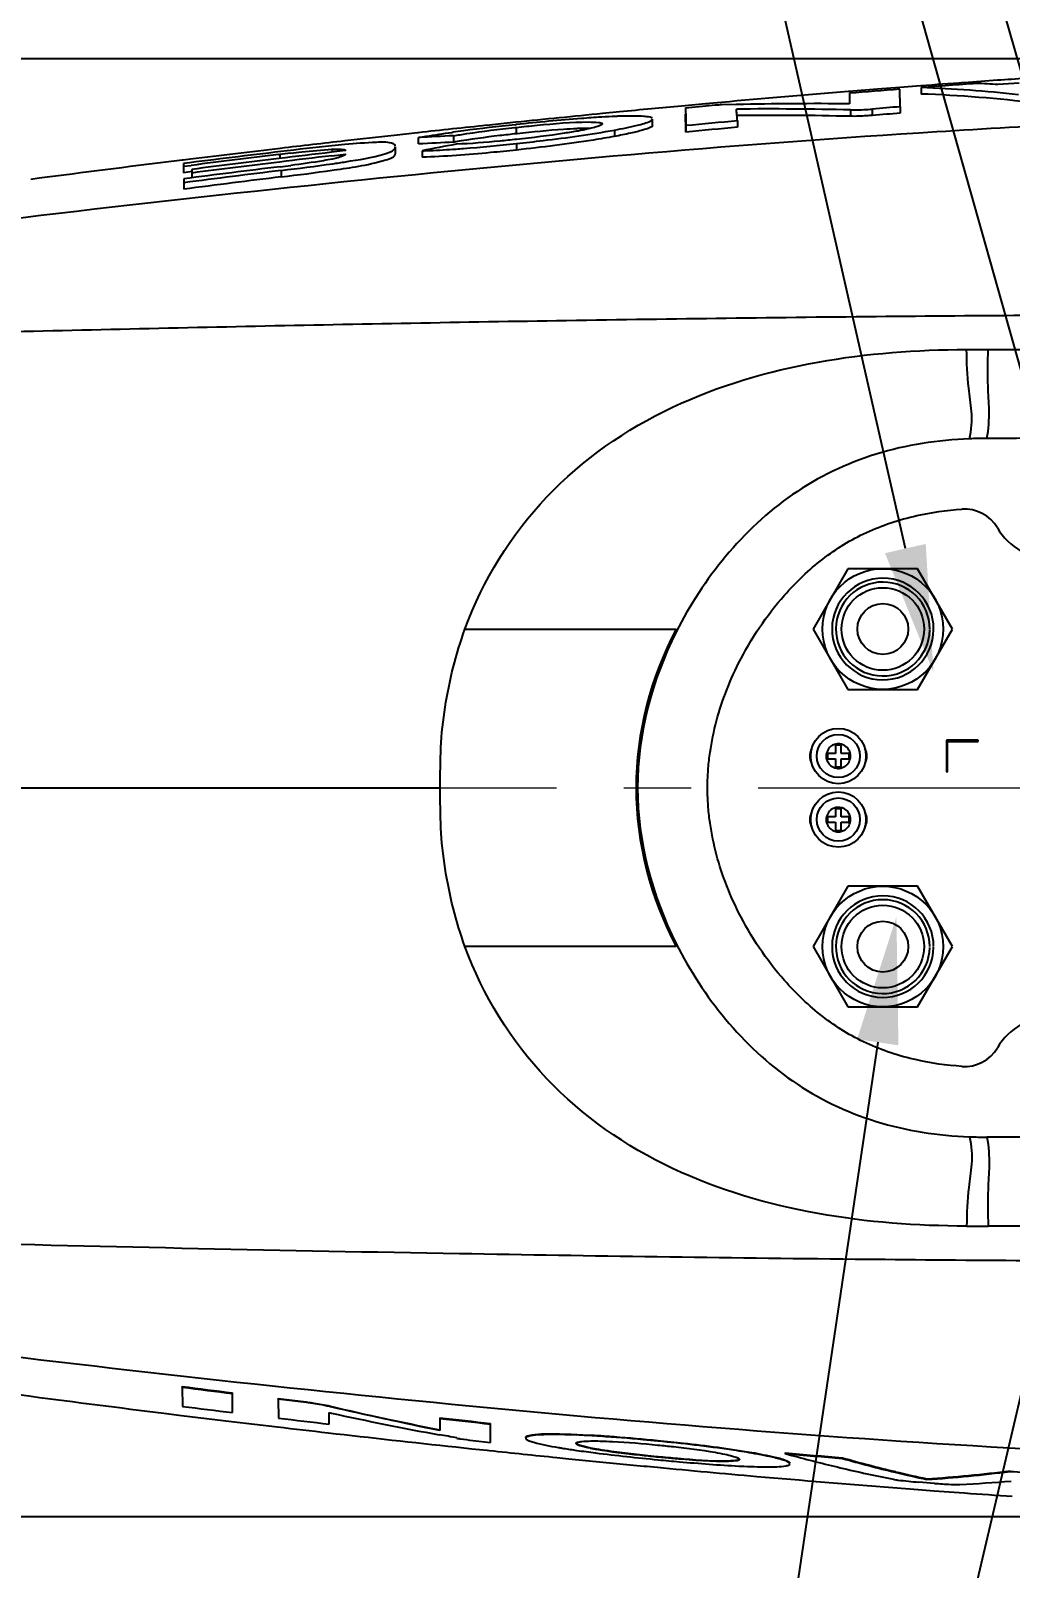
# Model space of a CAD drawing. Header units: millimetres. Extents: x 4086 to 8300, y 123 to 1549.
# Drawn here: x 6743.4 to 6789.7, y 600 to 672.6 of the extents above; entities that cross this region are included whole.
import ezdxf
from ezdxf import colors
from ezdxf.entities.mleader import LeaderData, LeaderLine
from ezdxf.math import Vec2, Vec3

# ---------------------------------------------------------------- set-up
doc = ezdxf.new("R2010")
doc.units = ezdxf.units.MM
doc.linetypes.add('CENTER2', pattern=[28.575, 19.05, -3.175, 3.175, -3.175])
doc.layers.add('中心线层', color=7, linetype='CENTER2', lineweight=0)
doc.layers.add('轮廓实线层', color=7, linetype='Continuous', lineweight=30)
doc.styles.add('思源黑', font='SourceHanSansCN-Normal.ttf')
doc.dimstyles.new('尺寸标注_3_10比例', dxfattribs={"dimtxt": 7, "dimasz": 6, "dimexe": 2, "dimexo": 1.5, "dimgap": 1, "dimtad": 1, "dimdec": 1, "dimlfac": 3.333333, "dimdsep": 46, "dimtxsty": '思源黑', "dimcen": 0.09, "dimadec": 0, "dimazin": 0, "dimtp": 0.01, "dimtm": 0.01, "dimtfac": 1, "dimtdec": 1, "dimtofl": 0, "dimtmove": 0, "dimatfit": 3, "dimfxl": 0, "dimtolj": 1, "dimarcsym": 0})

# ---------------------------------------------------------------- blocks, each defined once
blk = doc.blocks.new('*D2691')
at = {"layer": 'Defpoints', "color": 0}
for p in [(6696.644, 636.846), (6831.644, 636.846), (6831.644, 571.266)]:
    blk.add_point(p, dxfattribs=at)
at = {"layer": '轮廓实线层', "color": 0, "lineweight": -2}
for p, q in [((6696.644, 635.346), (6696.644, 569.266)), ((6831.644, 635.346), (6831.644, 569.266)), ((6702.644, 571.266), (6825.644, 571.266))]:
    blk.add_line(p, q, dxfattribs=at)
at = {"layer": '轮廓实线层', "color": 0}
for points in [[(6702.644, 572.266), (6702.644, 570.266), (6696.644, 571.266)], [(6825.644, 570.266), (6825.644, 572.266), (6831.644, 571.266)]]:
    blk.add_solid(points, dxfattribs=at)
at = {"layer": '轮廓实线层', "color": 0, "insert": (6764.729, 575.892), "char_height": 7, "attachment_point": 5, "style": '思源黑'}
blk.add_mtext('\\A1;450', dxfattribs=at)
blk = doc.blocks.new('*D2699')
at = {"layer": 'Defpoints', "color": 0}
for p in [(6813.565, 671.283), (6619.148, 602.41), (6813.564, 602.41)]:
    blk.add_point(p, dxfattribs=at)
at = {"layer": '轮廓实线层', "color": 0, "lineweight": -2}
for p, q in [((6812.065, 671.283), (6617.148, 671.283)), ((6619.148, 665.283), (6619.148, 608.41)), ((6812.064, 602.41), (6617.148, 602.41))]:
    blk.add_line(p, q, dxfattribs=at)
at = {"layer": '轮廓实线层', "color": 0}
for points in [[(6620.148, 665.283), (6618.148, 665.283), (6619.148, 671.283)], [(6618.148, 608.41), (6620.148, 608.41), (6619.148, 602.41)]]:
    blk.add_solid(points, dxfattribs=at)
at = {"layer": '轮廓实线层', "color": 0, "insert": (6614.522, 636.846), "char_height": 7, "attachment_point": 5, "rotation": 90, "style": '思源黑'}
blk.add_mtext('\\A1;229.6', dxfattribs=at)

msp = doc.modelspace()

# ---------------------------------------------------------------- linework, layer by layer
for p, q in [((6782.056, 669.736), (6782.015, 669.733)), ((6783.387, 669.842), (6782.056, 669.736)), ((6782.063, 669.649), (6782.063, 669.155)), ((6784.448, 669.925), (6783.387, 669.842)), ((6785.445, 670.001), (6784.448, 669.925)), ((6784.468, 669.013), (6784.455, 669.842)), ((6785.451, 669.919), (6785.451, 669.617)), ((6788.071, 670.194), (6787.489, 670.152)), ((6789.058, 670.264), (6788.071, 670.194)), ((6790.082, 670.133), (6789.074, 670.063)), ((6774.312, 669.064), (6772.723, 668.916)), ((6775.272, 669.152), (6774.312, 669.064)), ((6774.321, 668.964), (6775.281, 669.053)), ((6776.02, 669.22), (6775.272, 669.152)), ((6776.724, 669.118), (6776.03, 669.102)), ((6782.116, 668.866), (6782.116, 668.563)), ((6783.157, 668.606), (6783.157, 668.908)), ((6784.468, 669.013), (6784.468, 668.712)), ((6766.313, 668.28), (6764.946, 668.137)), ((6766.279, 668.167), (6766.325, 668.172)), ((6770.37, 668.525), (6770.333, 668.523)), ((6770.383, 668.207), (6770.383, 668.199)), ((6771.207, 668.77), (6770.407, 668.693)), ((6772.764, 668.133), (6772.764, 668.435)), ((6774.345, 668.122), (6774.345, 667.82)), ((6776.777, 668.35), (6776.777, 668.047)), ((6761.658, 667.784), (6760.56, 667.663)), ((6761.692, 667.787), (6761.658, 667.784)), ((6761.717, 667.26), (6761.717, 667.563)), ((6763.289, 667.804), (6763.331, 667.81)), ((6763.367, 667.644), (6763.367, 667.341)), ((6766.27, 668.035), (6766.327, 668.041)), ((6766.327, 668.041), (6766.327, 667.739)), ((6766.368, 667.743), (6766.327, 667.739)), ((6770.971, 667.914), (6770.971, 667.612)), ((6755.101, 666.754), (6755.163, 666.762)), ((6755.163, 666.762), (6755.163, 666.571)), ((6758.246, 666.941), (6757.607, 666.865)), ((6757.626, 666.702), (6758.284, 666.781)), ((6757.638, 667.007), (6757.638, 666.868)), ((6758.282, 666.945), (6758.246, 666.941)), ((6760.617, 667.123), (6760.617, 667.126)), ((6760.617, 666.846), (6760.618, 666.823)), ((6760.618, 666.823), (6760.618, 667.126)), ((6760.618, 666.82), (6760.618, 666.823)), ((6761.881, 666.935), (6761.881, 666.632)), ((6766.338, 667.275), (6766.338, 666.972)), ((6750.546, 666.491), (6749.654, 666.381)), ((6750.595, 666.497), (6750.546, 666.491)), ((6750.948, 666.54), (6750.595, 666.497)), ((6750.614, 666.334), (6750.614, 665.898)), ((6750.614, 666.201), (6750.979, 666.247)), ((6751.016, 665.949), (6750.614, 665.898)), ((6751.003, 666.057), (6751.003, 665.659)), ((6755.228, 666.006), (6755.228, 665.702)), ((6757.637, 666.018), (6757.724, 666.03)), ((6750.624, 665.611), (6750.627, 665.427)), ((6750.627, 665.427), (6750.627, 665.123)), ((6787.596, 657.546), (6788.623, 657.548)), ((6781.998, 647.196), (6780.353, 644.346)), ((6785.289, 647.196), (6781.998, 647.196)), ((6786.934, 644.346), (6785.289, 647.196)), ((6763.908, 644.346), (6773.885, 644.346)), ((6773.885, 644.346), (6773.885, 644.213)), ((6780.353, 644.346), (6781.998, 641.496)), ((6785.289, 641.496), (6786.934, 644.346)), ((6781.998, 641.496), (6785.289, 641.496)), ((6786.644, 639.096), (6786.644, 637.596)), ((6788.144, 639.096), (6786.644, 639.096)), ((6788.144, 639.036), (6788.144, 639.096)), ((6781.033, 638.474), (6781.033, 638.219)), ((6781.416, 638.474), (6781.033, 638.474)), ((6781.416, 638.856), (6781.416, 638.474)), ((6781.671, 638.856), (6781.416, 638.856)), ((6781.671, 638.474), (6781.671, 638.856)), ((6782.053, 638.474), (6781.671, 638.474)), ((6782.053, 638.219), (6782.053, 638.474)), ((6786.704, 637.596), (6786.704, 639.036)), ((6786.704, 639.036), (6788.144, 639.036)), ((6781.033, 638.219), (6781.416, 638.219)), ((6781.416, 638.219), (6781.416, 637.836)), ((6781.416, 637.836), (6781.671, 637.836)), ((6781.671, 637.836), (6781.671, 638.219)), ((6781.671, 638.219), (6782.053, 638.219)), ((6786.644, 637.596), (6786.704, 637.596)), ((6733.865, 636.846), (6762.743, 636.846)), ((6781.033, 635.474), (6781.033, 635.219)), ((6781.416, 635.474), (6781.033, 635.474)), ((6781.416, 635.856), (6781.416, 635.474)), ((6781.671, 635.856), (6781.416, 635.856)), ((6781.671, 635.474), (6781.671, 635.856)), ((6782.053, 635.474), (6781.671, 635.474)), ((6782.053, 635.219), (6782.053, 635.474)), ((6781.033, 635.219), (6781.416, 635.219)), ((6781.416, 635.219), (6781.416, 634.836)), ((6781.416, 634.836), (6781.671, 634.836)), ((6781.671, 634.836), (6781.671, 635.219)), ((6781.671, 635.219), (6782.053, 635.219)), ((6781.998, 632.196), (6780.353, 629.346)), ((6785.289, 632.196), (6781.998, 632.196)), ((6786.934, 629.346), (6785.289, 632.196)), ((6773.885, 629.346), (6763.908, 629.346)), ((6773.885, 629.479), (6773.885, 629.346)), ((6780.353, 629.346), (6781.998, 626.496)), ((6785.289, 626.496), (6786.934, 629.346)), ((6781.998, 626.496), (6785.289, 626.496)), ((6787.603, 616.146), (6788.623, 616.145)), ((6750.552, 608.538), (6750.552, 608.568)), ((6750.552, 608.538), (6750.565, 607.63)), ((6752.929, 607.336), (6752.929, 608.266)), ((6755.091, 607.966), (6755.091, 607.996)), ((6755.091, 607.996), (6756.402, 607.836)), ((6755.091, 607.966), (6755.104, 607.074)), ((6756.402, 607.805), (6755.091, 607.966)), ((6749.68, 607.309), (6750.516, 607.206)), ((6750.516, 607.206), (6752.881, 606.918)), ((6756.402, 607.805), (6756.402, 607.836)), ((6757.444, 607.649), (6757.554, 607.624)), ((6757.558, 607.623), (6757.444, 607.649)), ((6757.49, 606.79), (6757.49, 607.334)), ((6757.49, 607.334), (6757.6, 607.31)), ((6752.881, 606.918), (6755.056, 606.659)), ((6762.618, 606.539), (6762.725, 606.517)), ((6762.725, 607.092), (6762.725, 606.487)), ((6765.111, 605.93), (6765.112, 606.824)), ((6763.481, 605.711), (6764.233, 605.631)), ((6764.277, 606.022), (6765.111, 605.93)), ((6766.779, 606.129), (6766.778, 606.121)), ((6766.779, 606.13), (6766.779, 606.129)), ((6769.158, 605.876), (6769.154, 605.89)), ((6773.014, 605.988), (6773.014, 606.019)), ((6764.233, 605.631), (6764.962, 605.554)), ((6764.962, 605.554), (6765.068, 605.543)), ((6768.252, 605.215), (6768.806, 605.159)), ((6768.806, 605.159), (6770.42, 604.999)), ((6769.103, 605.564), (6769.187, 605.552)), ((6773.025, 605.232), (6772.959, 605.238)), ((6772.962, 605.268), (6773.027, 605.262)), ((6776.869, 605.135), (6776.868, 605.123)), ((6779.038, 605.403), (6779.038, 605.433)), ((6779.038, 605.403), (6779.354, 605.315)), ((6781.737, 605.17), (6781.737, 605.2)), ((6779.248, 604.908), (6779.247, 604.912)), ((6789.663, 604.56), (6789.663, 604.59)), ((6784.114, 603.794), (6785.317, 603.701)), ((6785.317, 603.701), (6786.063, 603.645)), ((6786.092, 603.993), (6785.346, 604.05)), ((6785.722, 604.178), (6785.722, 604.208)), ((6786.063, 603.645), (6787.256, 603.557)), ((6787.256, 603.557), (6787.5, 603.539))]:
    msp.add_line(p, q)
for centre, radius in [((6783.644, 644.346), 2.85), ((6783.644, 644.346), 1.95), ((6783.644, 644.346), 1.2), ((6781.543, 638.346), 1.305), ((6781.543, 638.346), 1.02), ((6781.543, 635.346), 1.305), ((6781.543, 635.346), 1.02), ((6783.644, 629.346), 2.85), ((6783.644, 629.346), 1.95), ((6783.644, 629.346), 1.2)]:
    msp.add_circle(centre, radius)
for centre, radius, start, end in [((6828.123, 109.972), 561.652, 93.71603, 93.98837), ((6836.472, -2.661), 674.595, 94.630289, 95.141282), ((6832.852, 54.402), 617.34, 94.496377, 94.719094), ((6832.721, 45.143), 626.644, 94.139321, 94.326679), ((6829.221, 108.425), 563.196, 94.18937, 94.45728), ((6783.114, 605.91), 64.051, 83.78731, 87.90847), ((6783.142, 606.183), 63.476, 82.98203, 87.91545), ((6785.227, 608.265), 61.918, 86.43762, 87.36148), ((6840.274, -44.363), 716.47, 95.410054, 95.531877), ((6780.601, 493.187), 175.974, 89.5241, 91.26255), ((6778.291, 502.786), 166.124, 88.68065, 90.53901), ((6759.5, 667.147), 17.317, 5.25552, 5.81941), ((6828.784, 110.205), 560.563, 94.5344, 94.66877), ((6847.658, -116.802), 789.285, 96.015307, 96.252854), ((6775.938, 575.754), 92.916, 95.96635, 97.48526), ((6843.007, -72.212), 744.453, 95.596438, 95.913157), ((6832.842, 55.496), 615.413, 95.226955, 95.454311), ((6750.887, 666.365), 25.965, 4.38399, 5.23256), ((6778.285, 502.704), 165.904, 88.67705, 90.52138), ((6828.803, 109.978), 560.489, 94.53688, 94.67127), ((6854.548, -178.642), 851.507, 96.494847, 96.700287), ((6852.046, -156.664), 829.388, 96.332966, 96.494891), ((6777.747, 358.276), 309.701, 92.66129, 92.96696), ((6773.323, 595.91), 72.591, 97.51138, 97.91155), ((6770.011, 649.788), 18.21, 92.37509, 92.60132), ((6832.858, 55.327), 615.281, 95.229605, 95.457011), ((6865.116, -248.674), 922.144, 96.844796, 97.132813), ((6857.197, -201.151), 874.172, 96.700648, 96.981187), ((6865.399, -246.983), 920.37, 96.882927, 97.14148), ((6862.741, -219.307), 892.387, 96.765879, 96.926428), ((6862.482, -209.965), 882.916, 96.820593, 96.982839), ((6767.859, 561.642), 105.883, 96.60916, 96.88662), ((6757.962, 659.661), 7.353, 92.52501, 92.66119), ((6764.046, 603.527), 63.965, 95.21566, 95.76336), ((6777.738, 358.093), 309.582, 92.66057, 92.96635), ((6811.364, 414.271), 257.464, 100.71553, 101.08099), ((6767.262, 644.779), 22.896, 99.54509, 99.79411), ((6759.589, 723.781), 56.898, 273.93843, 274.28679), ((6758.396, 739.041), 72.204, 274.32577, 276.31519), ((6862.085, -240.793), 914.115, 97.064953, 97.460324), ((6861.122, -197.05), 869.709, 96.997365, 97.299236), ((6858.375, -171.883), 844.214, 97.018014, 97.332744), ((6864.901, -237.082), 910.293, 96.926465, 97.187828), ((6863.853, -221.24), 894.274, 96.982246, 97.249609), ((6742.873, 766.514), 101.084, 276.98818, 277.2777), ((6750.349, 716.662), 50.866, 278.26408, 278.95911), ((6858.312, -171.34), 843.366, 97.020783, 97.335832), ((6788.552, 631.742), 21.604, 89.98692, 92.14944), ((6787.504, 648.212), 1.8, 30.47725, 93.955), ((6791.64, 650.646), 3, 210.47725, 331.20217), ((6783.644, 644.346), 2.4, 0, 359.30981), ((6783.644, 644.346), 2.216, 0, 358.87154), ((6780.869, 638.346), 0.675, 151.10178, 209.56346), ((6781.542, 638.349), 0.574, 115.14673, 129.03565), ((6781.542, 638.341), 0.583, 67.94946, 76.10171), ((6781.542, 638.345), 0.578, 6.53968, 37.11169), ((6782.219, 638.346), 0.675, 330.27263, 30.29951), ((6781.561, 638.351), 0.594, 214.97126, 221.61615), ((6780.869, 635.346), 0.675, 151.10178, 209.56346), ((6781.542, 635.349), 0.574, 115.14673, 129.03565), ((6781.542, 635.341), 0.583, 67.94946, 76.10171), ((6781.542, 635.345), 0.578, 6.53968, 37.11169), ((6782.219, 635.346), 0.675, 330.27263, 30.29951), ((6781.561, 635.351), 0.594, 214.97126, 221.61615), ((6783.644, 629.346), 2.4, 0, 359.30981), ((6783.644, 629.346), 2.216, 0, 358.87154), ((6791.64, 623.046), 3, 28.88456, 149.52274), ((6787.504, 625.481), 1.8, 266.04499, 329.52274), ((6788.552, 641.95), 21.603, 267.84969, 270.01311), ((6850.163, 1425.557), 824.39, 261.543166, 262.560022), ((6857.668, 1441.467), 839.758, 262.671637, 262.835133), ((6862.467, 1517.677), 917.329, 262.543026, 262.937564), ((6857.674, 1441.522), 839.844, 262.671945, 262.835424), ((6865.468, 1519.76), 919.338, 262.820102, 262.968599), ((6854.438, 1451.286), 850.453, 263.289225, 263.451128), ((6861.749, 1495.051), 894.358, 263.151606, 263.305551), ((6850.239, 1375.451), 773.327, 263.502161, 263.680069), ((6850.234, 1375.406), 773.311, 263.502428, 263.680339), ((6850.605, 1417.643), 816.593, 263.449081, 263.875289), ((6728.531, 413.146), 196.141, 79.72141, 79.97049), ((6767.324, 561.532), 44.783, 86.38581, 87.65037), ((6766.702, 551.068), 55.265, 86.26726, 86.42633), ((6844.571, 1361.203), 759.831, 263.99397, 264.235323), ((6771.984, 616.324), 10.891, 258.57088, 260.19561), ((6840.581, 1321.181), 719.61, 264.404837, 264.610958), ((6832.442, 1208.93), 605.855, 264.942999, 265.199221), ((6832.442, 1208.923), 605.879, 264.943254, 265.199466), ((6797.394, 671.009), 68.126, 254.64383, 256.6176), ((6798.851, 665.389), 62.574, 254.12759, 256.49357), ((6798.849, 665.352), 62.567, 254.12813, 256.48769), ((6838.259, 1296.442), 694.763, 264.610017, 264.998327), ((6835.46, 1264.33), 662.529, 264.997344, 265.555141), ((6779.218, 604.923), 0.031, 344.3315, 359.97506), ((6797.333, 670.832), 67.94, 256.63372, 258.80859), ((6798.619, 664.459), 61.646, 256.50131, 257.92325), ((6798.615, 664.462), 61.618, 256.50605, 257.92187), ((6782.23, 660.757), 56.656, 273.53281, 277.53825), ((6782.231, 660.731), 56.661, 273.53234, 277.53743), ((6821.608, 1077.381), 473.899, 266.13477, 266.46519), ((6784.448, 667.251), 63.37, 272.56816, 274.75812), ((6830.292, 1195.062), 593.068, 265.86226, 266.081298)]:
    msp.add_arc(centre, radius, start, end)
for points, knots in [([(6774.321, 668.964), (6774.323, 668.906), (6774.333, 668.626), (6774.34, 668.345), (6774.345, 668.122)], [0, 0, 0, 0, 0.205471, 1, 1, 1, 1]), ([(6776.03, 669.102), (6775.979, 669.101), (6775.729, 669.09), (6775.479, 669.071), (6775.281, 669.053)], [0, 0, 0, 0, 0.204571, 1, 1, 1, 1]), ([(6782.116, 668.866), (6782.187, 668.864), (6782.534, 668.865), (6782.882, 668.885), (6783.157, 668.908)], [0, 0, 0, 0, 0.204132, 1, 1, 1, 1]), ([(6813.548, 668.587), (6808.984, 668.686), (6799.856, 668.57), (6781.666, 667.655), (6759.069, 665.688), (6736.613, 663.061), (6718.812, 660.545), (6709.971, 659.141), (6705.59, 658.297)], [0, 0, 0, 0, 0.126144, 0.252084, 0.503226, 0.752735, 0.876718, 1, 1, 1, 1]), ([(6770.333, 668.523), (6770.025, 668.504), (6768.687, 668.41), (6767.352, 668.281), (6766.325, 668.172)], [0, 0, 0, 0, 0.229816, 1, 1, 1, 1]), ([(6766.327, 668.041), (6766.655, 668.076), (6767.795, 668.189), (6768.94, 668.297), (6769.756, 668.296)], [0, 0, 0, 0, 0.287851, 1, 1, 1, 1]), ([(6769.756, 668.296), (6769.912, 668.296), (6770.074, 668.277), (6770.375, 668.264), (6770.383, 668.207)], [0, 0, 0, 0, 0.728952, 1, 1, 1, 1]), ([(6770.256, 668.115), (6770.232, 668.105), (6770.103, 668.06), (6769.971, 668.026), (6769.865, 667.999)], [0, 0, 0, 0, 0.194738, 1, 1, 1, 1]), ([(6770.385, 668.199), (6770.385, 668.193), (6770.354, 668.145), (6770.299, 668.132), (6770.256, 668.115)], [0, 0, 0, 0, 0.130192, 1, 1, 1, 1]), ([(6771.225, 668.567), (6771.159, 668.565), (6770.874, 668.554), (6770.589, 668.538), (6770.37, 668.525)], [0, 0, 0, 0, 0.231398, 1, 1, 1, 1]), ([(6770.971, 667.914), (6771.335, 667.983), (6771.9, 668.106), (6772.471, 668.246), (6772.66, 668.341)], [0, 0, 0, 0, 0.635935, 1, 1, 1, 1]), ([(6772.764, 668.133), (6772.765, 668.082), (6772.556, 667.992), (6772.247, 667.887), (6771.662, 667.747), (6771.225, 667.66), (6770.971, 667.612)], [0, 0, 0, 0, 0.081216, 0.278855, 0.588851, 1, 1, 1, 1]), ([(6772.763, 668.452), (6772.763, 668.494), (6772.569, 668.54), (6772.312, 668.567), (6771.809, 668.581), (6771.441, 668.574), (6771.225, 668.567)], [0, 0, 0, 0, 0.081036, 0.276868, 0.584626, 1, 1, 1, 1]), ([(6772.66, 668.341), (6772.676, 668.349), (6772.714, 668.371), (6772.764, 668.405), (6772.764, 668.435)], [0, 0, 0, 0, 0.367689, 1, 1, 1, 1]), ([(6774.345, 667.82), (6774.343, 667.903), (6774.337, 668.183), (6774.329, 668.464), (6774.321, 668.662)], [0, 0, 0, 0, 0.295437, 1, 1, 1, 1]), ([(6783.157, 668.606), (6783.059, 668.598), (6782.713, 668.574), (6782.365, 668.557), (6782.116, 668.564)], [0, 0, 0, 0, 0.283, 1, 1, 1, 1]), ([(6761.717, 667.563), (6761.838, 667.583), (6762.36, 667.67), (6762.885, 667.748), (6763.289, 667.804)], [0, 0, 0, 0, 0.230357, 1, 1, 1, 1]), ([(6763.367, 667.644), (6763.579, 667.68), (6764.543, 667.832), (6765.512, 667.953), (6766.27, 668.035)], [0, 0, 0, 0, 0.219544, 1, 1, 1, 1]), ([(6766.327, 667.739), (6766.069, 667.711), (6765.113, 667.602), (6764.158, 667.475), (6763.466, 667.358)], [0, 0, 0, 0, 0.27013, 1, 1, 1, 1]), ([(6766.336, 667.471), (6766.079, 667.442), (6765.133, 667.347), (6764.185, 667.271), (6763.493, 667.245)], [0, 0, 0, 0, 0.271828, 1, 1, 1, 1]), ([(6769.25, 667.869), (6769.038, 667.831), (6768.07, 667.674), (6767.097, 667.551), (6766.336, 667.471)], [0, 0, 0, 0, 0.219156, 1, 1, 1, 1]), ([(6766.338, 667.275), (6766.759, 667.321), (6768.308, 667.5), (6769.855, 667.708), (6770.971, 667.914)], [0, 0, 0, 0, 0.271828, 1, 1, 1, 1]), ([(6770.971, 667.612), (6770.639, 667.55), (6769.1, 667.294), (6767.552, 667.105), (6766.338, 666.972)], [0, 0, 0, 0, 0.216807, 1, 1, 1, 1]), ([(6769.185, 667.979), (6768.977, 667.97), (6768.037, 667.912), (6767.098, 667.821), (6766.368, 667.743)], [0, 0, 0, 0, 0.220064, 1, 1, 1, 1]), ([(6769.865, 667.999), (6769.82, 667.989), (6769.616, 667.941), (6769.411, 667.899), (6769.25, 667.869)], [0, 0, 0, 0, 0.217507, 1, 1, 1, 1]), ([(6769.837, 667.993), (6769.795, 667.994), (6769.601, 667.994), (6769.408, 667.988), (6769.256, 667.982)], [0, 0, 0, 0, 0.215639, 1, 1, 1, 1]), ([(6755.672, 666.822), (6755.847, 666.842), (6756.496, 666.914), (6757.145, 666.984), (6757.621, 667.006)], [0, 0, 0, 0, 0.270857, 1, 1, 1, 1]), ([(6757.638, 667.007), (6757.671, 667.008), (6757.782, 667.012), (6757.894, 667.014), (6757.973, 667.011)], [0, 0, 0, 0, 0.294401, 1, 1, 1, 1]), ([(6757.724, 666.03), (6758.545, 666.151), (6759.331, 666.239), (6760.618, 666.637), (6760.618, 666.82)], [0, 0, 0, 0, 0.819508, 1, 1, 1, 1]), ([(6757.973, 667.011), (6758.016, 667.01), (6758.118, 667.001), (6758.24, 666.991), (6758.282, 666.945)], [0, 0, 0, 0, 0.413157, 1, 1, 1, 1]), ([(6758.284, 666.781), (6758.276, 666.768), (6758.191, 666.688), (6758.075, 666.657), (6757.979, 666.628)], [0, 0, 0, 0, 0.132905, 1, 1, 1, 1]), ([(6760.436, 667.299), (6760.205, 667.35), (6759.458, 667.324), (6758.729, 667.272), (6758.231, 667.227)], [0, 0, 0, 0, 0.320855, 1, 1, 1, 1]), ([(6758.27, 666.417), (6758.891, 666.515), (6759.652, 666.629), (6760.418, 666.887), (6760.579, 667.005), (6760.603, 667.057)], [0, 0, 0, 0, 0.77119, 0.929474, 1, 1, 1, 1]), ([(6760.618, 667.149), (6760.618, 667.163), (6760.605, 667.249), (6760.502, 667.284), (6760.436, 667.299)], [0, 0, 0, 0, 0.177328, 1, 1, 1, 1]), ([(6760.603, 667.057), (6760.608, 667.068), (6760.615, 667.09), (6760.617, 667.112), (6760.617, 667.123)], [0, 0, 0, 0, 0.521808, 1, 1, 1, 1]), ([(6761.881, 666.935), (6762.004, 666.938), (6762.543, 666.958), (6763.081, 666.99), (6763.497, 667.018)], [0, 0, 0, 0, 0.228118, 1, 1, 1, 1]), ([(6766.338, 666.972), (6765.931, 666.928), (6764.448, 666.777), (6762.961, 666.665), (6761.881, 666.632)], [0, 0, 0, 0, 0.274827, 1, 1, 1, 1]), ([(6757.645, 666.545), (6757.506, 666.516), (6756.853, 666.398), (6756.195, 666.311), (6755.678, 666.244)], [0, 0, 0, 0, 0.213401, 1, 1, 1, 1]), ([(6757.979, 666.628), (6757.956, 666.621), (6757.846, 666.59), (6757.734, 666.564), (6757.645, 666.545)], [0, 0, 0, 0, 0.208192, 1, 1, 1, 1]), ([(6738.962, 658.307), (6743.827, 658.431), (6753.585, 658.659), (6768.372, 658.932), (6783.256, 659.131), (6797.915, 659.22), (6809.703, 659.127), (6818.574, 658.749), (6824.749, 658.229), (6829.699, 657.367), (6833.485, 656.293), (6836.186, 655.147), (6838.66, 653.58), (6841.822, 651.226), (6843.876, 649.07), (6845.259, 647.645)], [0, 0, 0, 0, 0.133338, 0.267431, 0.405221, 0.541209, 0.669074, 0.728182, 0.78445, 0.838775, 0.865535, 0.892153, 0.918811, 0.94559, 1, 1, 1, 1]), ([(6763.908, 644.346), (6764.744, 646.647), (6767.404, 650.941), (6773.529, 655.17), (6780.496, 657.191), (6785.25, 657.546), (6787.596, 657.546)], [0, 0, 0, 0, 0.254463, 0.507086, 0.756241, 1, 1, 1, 1]), ([(6787.741, 653.331), (6787.845, 653.753), (6787.884, 654.57), (6787.636, 655.958), (6787.612, 656.937), (6787.603, 657.546)], [0, 0, 0, 0, 0.30785, 0.567977, 1, 1, 1, 1]), ([(6788.556, 653.346), (6788.646, 653.789), (6788.696, 654.617), (6788.582, 656.014), (6788.603, 656.967), (6788.623, 657.547)], [0, 0, 0, 0, 0.3221, 0.585689, 1, 1, 1, 1]), ([(6788.623, 657.547), (6793.784, 657.555), (6803.776, 657.678), (6816.25, 657.693), (6826.044, 656.804), (6833.438, 655.104), (6840.273, 651.451), (6843.779, 647.621), (6845.258, 645.547)], [0, 0, 0, 0, 0.256969, 0.497728, 0.620545, 0.746146, 0.873124, 1, 1, 1, 1]), ([(6787.741, 653.331), (6786.25, 653.275), (6783.291, 652.826), (6779.27, 650.894), (6776.099, 647.891), (6774.522, 645.481), (6773.885, 644.213)], [0, 0, 0, 0, 0.256953, 0.508554, 0.755674, 1, 1, 1, 1]), ([(6845.257, 643.826), (6844.432, 644.757), (6842.717, 646.563), (6839.989, 649.11), (6836.878, 651.234), (6833.289, 652.377), (6829.601, 652.948), (6824.644, 653.428), (6818.418, 653.518), (6810.954, 653.554), (6803.488, 653.5), (6796.022, 653.446), (6791.045, 653.347), (6788.557, 653.346)], [0, 0, 0, 0, 0.062515, 0.125011, 0.187431, 0.249817, 0.312323, 0.374835, 0.499859, 0.624894, 0.74993, 0.874964, 1, 1, 1, 1]), ([(6776.834, 642.733), (6777.419, 643.896), (6778.622, 645.688), (6780.766, 647.728), (6782.814, 648.984), (6785.055, 649.73), (6786.647, 649.957), (6787.38, 650.008)], [0, 0, 0, 0, 0.286707, 0.473464, 0.660222, 0.846979, 1, 1, 1, 1]), ([(6762.743, 636.846), (6762.743, 637.482), (6762.733, 638.756), (6763.011, 641.286), (6763.475, 643.152), (6763.908, 644.346)], [0, 0, 0, 0, 0.249994, 0.5003, 1, 1, 1, 1]), ([(6776.834, 630.96), (6776.599, 631.428), (6776.179, 632.388), (6775.713, 633.863), (6775.476, 635.106), (6775.379, 636.103), (6775.355, 636.846), (6775.379, 637.59), (6775.476, 638.587), (6775.713, 639.829), (6776.179, 641.305), (6776.599, 642.264), (6776.834, 642.733)], [0, 0, 0, 0, 0.124999, 0.249999, 0.375, 0.4375, 0.5, 0.5625, 0.625, 0.750001, 0.875001, 1, 1, 1, 1]), ([(6781.467, 637.768), (6781.48, 637.765), (6781.505, 637.761), (6781.531, 637.765), (6781.543, 637.769)], [0, 0, 0, 0, 0.507427, 1, 1, 1, 1]), ([(6781.543, 637.769), (6781.555, 637.765), (6781.58, 637.762), (6781.605, 637.765), (6781.617, 637.768)], [0, 0, 0, 0, 0.493074, 1, 1, 1, 1]), ([(6781.774, 637.823), (6781.788, 637.829), (6781.817, 637.841), (6781.845, 637.855), (6781.858, 637.863)], [0, 0, 0, 0, 0.502353, 1, 1, 1, 1]), ([(6781.858, 637.863), (6781.868, 637.869), (6781.889, 637.883), (6781.908, 637.898), (6781.917, 637.906)], [0, 0, 0, 0, 0.497104, 1, 1, 1, 1]), ([(6763.908, 629.347), (6763.475, 630.541), (6763.011, 632.406), (6762.733, 634.937), (6762.743, 636.211), (6762.743, 636.846)], [0, 0, 0, 0, 0.4997, 0.750006, 1, 1, 1, 1]), ([(6781.467, 634.768), (6781.48, 634.765), (6781.505, 634.761), (6781.531, 634.765), (6781.543, 634.769)], [0, 0, 0, 0, 0.507427, 1, 1, 1, 1]), ([(6781.543, 634.769), (6781.555, 634.765), (6781.58, 634.762), (6781.605, 634.765), (6781.617, 634.768)], [0, 0, 0, 0, 0.493074, 1, 1, 1, 1]), ([(6781.774, 634.823), (6781.788, 634.829), (6781.817, 634.841), (6781.845, 634.855), (6781.858, 634.863)], [0, 0, 0, 0, 0.502353, 1, 1, 1, 1]), ([(6781.858, 634.863), (6781.868, 634.869), (6781.889, 634.883), (6781.908, 634.898), (6781.917, 634.906)], [0, 0, 0, 0, 0.497104, 1, 1, 1, 1]), ([(6787.38, 623.685), (6786.647, 623.736), (6785.055, 623.963), (6782.814, 624.708), (6780.766, 625.964), (6778.622, 628.005), (6777.419, 629.796), (6776.834, 630.96)], [0, 0, 0, 0, 0.153021, 0.339778, 0.526536, 0.713293, 1, 1, 1, 1]), ([(6845.257, 629.9), (6844.429, 628.971), (6842.746, 627.134), (6840.002, 624.6), (6836.897, 622.467), (6833.307, 621.319), (6829.618, 620.746), (6824.659, 620.265), (6818.43, 620.175), (6810.963, 620.138), (6803.494, 620.192), (6796.025, 620.247), (6791.046, 620.346), (6788.557, 620.346)], [0, 0, 0, 0, 0.062512, 0.125012, 0.187432, 0.249817, 0.312324, 0.374836, 0.49986, 0.624894, 0.74993, 0.874964, 1, 1, 1, 1]), ([(6787.597, 616.146), (6785.252, 616.146), (6780.497, 616.502), (6773.529, 618.522), (6767.404, 622.752), (6764.744, 627.045), (6763.908, 629.347)], [0, 0, 0, 0, 0.243759, 0.492913, 0.745536, 1, 1, 1, 1]), ([(6773.885, 629.479), (6774.522, 628.212), (6776.099, 625.801), (6779.27, 622.799), (6783.291, 620.866), (6786.25, 620.418), (6787.741, 620.362)], [0, 0, 0, 0, 0.244326, 0.491446, 0.743047, 1, 1, 1, 1]), ([(6845.258, 628.146), (6843.779, 626.071), (6840.273, 622.242), (6833.438, 618.589), (6826.044, 616.889), (6816.25, 616), (6803.776, 616.015), (6793.784, 616.138), (6788.623, 616.145)], [0, 0, 0, 0, 0.126876, 0.253854, 0.379455, 0.502272, 0.743031, 1, 1, 1, 1]), ([(6738.962, 615.387), (6747.192, 615.17), (6761.648, 614.864), (6781.174, 614.579), (6797.069, 614.472), (6808.954, 614.554), (6817.887, 614.902), (6824.034, 615.385), (6829.599, 616.289), (6834.584, 617.643), (6838.464, 619.913), (6842.036, 622.684), (6844.039, 624.789), (6845.257, 626.046)], [0, 0, 0, 0, 0.225586, 0.396207, 0.535119, 0.661156, 0.721814, 0.780094, 0.829949, 0.87629, 0.920629, 0.952023, 1, 1, 1, 1]), ([(6787.741, 620.362), (6787.845, 619.94), (6787.884, 619.123), (6787.636, 617.735), (6787.611, 616.755), (6787.603, 616.146)], [0, 0, 0, 0, 0.307838, 0.567966, 1, 1, 1, 1]), ([(6788.557, 620.346), (6788.646, 619.904), (6788.696, 619.075), (6788.582, 617.678), (6788.603, 616.726), (6788.623, 616.145)], [0, 0, 0, 0, 0.322072, 0.585663, 1, 1, 1, 1]), ([(6813.548, 605.105), (6804.429, 604.911), (6786.207, 605.659), (6759.07, 607.999), (6736.613, 610.635), (6718.812, 613.147), (6709.972, 614.554), (6705.59, 615.393)], [0, 0, 0, 0, 0.252046, 0.503201, 0.752723, 0.876712, 1, 1, 1, 1]), ([(6756.402, 607.836), (6756.5, 607.824), (6756.849, 607.777), (6757.197, 607.722), (6757.443, 607.665)], [0, 0, 0, 0, 0.282051, 1, 1, 1, 1]), ([(6757.443, 607.635), (6757.372, 607.651), (6757.027, 607.72), (6756.679, 607.772), (6756.402, 607.805)], [0, 0, 0, 0, 0.205607, 1, 1, 1, 1]), ([(6763.528, 606.125), (6763.579, 606.115), (6763.828, 606.075), (6764.078, 606.044), (6764.277, 606.022)], [0, 0, 0, 0, 0.205299, 1, 1, 1, 1]), ([(6766.778, 606.121), (6766.778, 606.112), (6766.813, 606.05), (6766.883, 606.031), (6766.936, 606.009)], [0, 0, 0, 0, 0.138441, 1, 1, 1, 1]), ([(6766.779, 606.16), (6766.779, 606.169), (6766.812, 606.23), (6766.886, 606.238), (6766.94, 606.251)], [0, 0, 0, 0, 0.144117, 1, 1, 1, 1]), ([(6766.939, 606.221), (6766.915, 606.215), (6766.861, 606.2), (6766.779, 606.168), (6766.779, 606.13)], [0, 0, 0, 0, 0.384882, 1, 1, 1, 1]), ([(6766.936, 606.009), (6767.007, 605.981), (6767.455, 605.84), (6767.919, 605.756), (6768.306, 605.689)], [0, 0, 0, 0, 0.16329, 1, 1, 1, 1]), ([(6769.16, 606.277), (6768.682, 606.296), (6767.944, 606.305), (6767.195, 606.282), (6766.939, 606.221)], [0, 0, 0, 0, 0.64467, 1, 1, 1, 1]), ([(6766.94, 606.251), (6767.317, 606.342), (6768.455, 606.329), (6769.569, 606.293), (6770.302, 606.246)], [0, 0, 0, 0, 0.345555, 1, 1, 1, 1]), ([(6768.306, 605.689), (6768.367, 605.679), (6768.633, 605.635), (6768.899, 605.594), (6769.103, 605.564)], [0, 0, 0, 0, 0.232558, 1, 1, 1, 1]), ([(6769.153, 605.89), (6769.153, 605.904), (6769.195, 605.933), (6769.232, 605.94), (6769.259, 605.946)], [0, 0, 0, 0, 0.330983, 1, 1, 1, 1]), ([(6769.825, 605.649), (6769.661, 605.682), (6769.46, 605.745), (6769.182, 605.811), (6769.158, 605.876)], [0, 0, 0, 0, 0.708887, 1, 1, 1, 1]), ([(6769.162, 605.898), (6769.202, 605.837), (6769.46, 605.771), (6769.674, 605.71), (6769.836, 605.677)], [0, 0, 0, 0, 0.305531, 1, 1, 1, 1]), ([(6769.259, 605.946), (6769.312, 605.958), (6769.655, 606.001), (6770, 605.998), (6770.291, 605.993)], [0, 0, 0, 0, 0.157133, 1, 1, 1, 1]), ([(6770.291, 605.993), (6770.488, 605.988), (6771.398, 605.949), (6772.307, 605.875), (6773.017, 605.803)], [0, 0, 0, 0, 0.216794, 1, 1, 1, 1]), ([(6773.014, 605.988), (6772.783, 606.011), (6771.879, 606.097), (6770.974, 606.171), (6770.3, 606.215)], [0, 0, 0, 0, 0.255736, 1, 1, 1, 1]), ([(6770.302, 606.246), (6770.521, 606.231), (6771.426, 606.167), (6772.329, 606.086), (6773.014, 606.019)], [0, 0, 0, 0, 0.241154, 1, 1, 1, 1]), ([(6773.014, 606.019), (6773.42, 605.98), (6774.904, 605.826), (6776.385, 605.635), (6777.455, 605.452)], [0, 0, 0, 0, 0.272874, 1, 1, 1, 1]), ([(6777.454, 605.422), (6777.134, 605.476), (6775.66, 605.707), (6774.177, 605.877), (6773.014, 605.988)], [0, 0, 0, 0, 0.217268, 1, 1, 1, 1]), ([(6773.017, 605.803), (6773.263, 605.78), (6774.165, 605.685), (6775.067, 605.572), (6775.718, 605.461)], [0, 0, 0, 0, 0.272043, 1, 1, 1, 1]), ([(6769.187, 605.552), (6769.48, 605.51), (6770.757, 605.34), (6772.039, 605.204), (6773.028, 605.108)], [0, 0, 0, 0, 0.229372, 1, 1, 1, 1]), ([(6772.959, 605.238), (6772.697, 605.264), (6771.752, 605.362), (6770.806, 605.474), (6770.129, 605.592)], [0, 0, 0, 0, 0.276969, 1, 1, 1, 1]), ([(6770.223, 605.606), (6770.416, 605.574), (6771.326, 605.437), (6772.242, 605.339), (6772.962, 605.268)], [0, 0, 0, 0, 0.213326, 1, 1, 1, 1]), ([(6776.236, 605.027), (6776.034, 605.025), (6774.961, 605.053), (6773.892, 605.148), (6773.025, 605.232)], [0, 0, 0, 0, 0.18802, 1, 1, 1, 1]), ([(6773.027, 605.262), (6773.337, 605.232), (6774.404, 605.137), (6775.475, 605.049), (6776.235, 605.057)], [0, 0, 0, 0, 0.290683, 1, 1, 1, 1]), ([(6773.028, 605.108), (6773.363, 605.076), (6774.636, 604.958), (6775.911, 604.86), (6776.85, 604.812)], [0, 0, 0, 0, 0.264046, 1, 1, 1, 1]), ([(6775.718, 605.461), (6775.875, 605.433), (6776.148, 605.379), (6776.509, 605.299), (6776.723, 605.224), (6776.855, 605.179), (6776.87, 605.143)], [0, 0, 0, 0, 0.397347, 0.699625, 0.902418, 1, 1, 1, 1]), ([(6776.235, 605.057), (6776.385, 605.059), (6776.577, 605.078), (6776.827, 605.092), (6776.863, 605.143)], [0, 0, 0, 0, 0.704662, 1, 1, 1, 1]), ([(6776.868, 605.123), (6776.854, 605.066), (6776.565, 605.048), (6776.392, 605.029), (6776.236, 605.027)], [0, 0, 0, 0, 0.272703, 1, 1, 1, 1]), ([(6776.87, 605.143), (6776.871, 605.142), (6776.871, 605.139), (6776.872, 605.136), (6776.872, 605.135)], [0, 0, 0, 0, 0.515775, 1, 1, 1, 1]), ([(6778.214, 605.276), (6778.156, 605.288), (6777.903, 605.34), (6777.65, 605.387), (6777.454, 605.422)], [0, 0, 0, 0, 0.22914, 1, 1, 1, 1]), ([(6777.455, 605.452), (6777.819, 605.387), (6778.384, 605.271), (6778.956, 605.138), (6779.145, 605.045)], [0, 0, 0, 0, 0.636697, 1, 1, 1, 1]), ([(6778.958, 605.088), (6778.91, 605.103), (6778.665, 605.177), (6778.415, 605.233), (6778.214, 605.276)], [0, 0, 0, 0, 0.196824, 1, 1, 1, 1]), ([(6779.249, 604.923), (6779.249, 604.958), (6779.126, 605.029), (6779.033, 605.063), (6778.958, 605.088)], [0, 0, 0, 0, 0.308395, 1, 1, 1, 1]), ([(6779.145, 605.045), (6779.173, 605.031), (6779.213, 605.011), (6779.249, 604.97), (6779.249, 604.953)], [0, 0, 0, 0, 0.644858, 1, 1, 1, 1]), ([(6776.85, 604.812), (6776.928, 604.808), (6777.22, 604.794), (6777.511, 604.783), (6777.725, 604.778)], [0, 0, 0, 0, 0.268279, 1, 1, 1, 1]), ([(6777.725, 604.778), (6777.877, 604.775), (6778.329, 604.773), (6778.786, 604.77), (6779.081, 604.827)], [0, 0, 0, 0, 0.337077, 1, 1, 1, 1]), ([(6779.081, 604.827), (6779.105, 604.832), (6779.159, 604.845), (6779.247, 604.87), (6779.247, 604.908)], [0, 0, 0, 0, 0.390116, 1, 1, 1, 1]), ([(6784.147, 604.185), (6784.217, 604.171), (6784.615, 604.115), (6785.016, 604.076), (6785.346, 604.05)], [0, 0, 0, 0, 0.177302, 1, 1, 1, 1]), ([(6786.092, 603.993), (6786.213, 603.984), (6786.611, 603.96), (6787.01, 603.932), (6787.288, 603.944)], [0, 0, 0, 0, 0.304301, 1, 1, 1, 1])]:
    msp.add_open_spline(points, degree=3, knots=knots)
for points in [[(6757.623, 667.169), (6756.819, 667.088), (6756.017, 666.994), (6755.215, 666.898)], [(6755.228, 666.006), (6756.039, 666.106), (6756.851, 666.207), (6757.66, 666.324)], [(6755.228, 665.702), (6756.032, 665.801), (6756.835, 665.901), (6757.637, 666.018)], [(6773.885, 644.346), (6772.683, 642.065), (6771.289, 636.846), (6772.683, 631.628), (6773.885, 629.346)], [(6773.885, 644.213), (6772.75, 641.953), (6771.376, 636.846), (6772.75, 631.74), (6773.885, 629.479)], [(6781.18, 638.795), (6781.03, 638.673), (6780.942, 638.443), (6780.974, 638.252)], [(6781.543, 638.923), (6781.459, 638.923), (6781.374, 638.904), (6781.298, 638.868)], [(6781.682, 638.906), (6781.637, 638.917), (6781.59, 638.923), (6781.543, 638.923)], [(6782.003, 638.694), (6781.942, 638.776), (6781.855, 638.842), (6781.761, 638.881)], [(6781.917, 637.906), (6782.056, 638.023), (6782.137, 638.231), (6782.116, 638.411)], [(6780.974, 638.252), (6780.988, 638.166), (6781.024, 638.082), (6781.074, 638.011)], [(6781.116, 637.957), (6781.205, 637.858), (6781.338, 637.799), (6781.467, 637.768)], [(6781.617, 637.768), (6781.671, 637.78), (6781.722, 637.803), (6781.774, 637.823)], [(6781.18, 635.795), (6781.03, 635.673), (6780.942, 635.443), (6780.974, 635.252)], [(6781.543, 635.923), (6781.459, 635.923), (6781.374, 635.904), (6781.298, 635.868)], [(6781.682, 635.906), (6781.637, 635.917), (6781.59, 635.923), (6781.543, 635.923)], [(6782.003, 635.694), (6781.942, 635.776), (6781.855, 635.842), (6781.761, 635.881)], [(6780.974, 635.252), (6780.988, 635.166), (6781.024, 635.082), (6781.074, 635.011)], [(6781.116, 634.957), (6781.205, 634.858), (6781.338, 634.799), (6781.467, 634.768)], [(6781.617, 634.768), (6781.671, 634.78), (6781.722, 634.803), (6781.774, 634.823)], [(6781.917, 634.906), (6782.056, 635.023), (6782.137, 635.231), (6782.116, 635.411)], [(6757.554, 607.624), (6759.236, 607.236), (6760.925, 606.88), (6762.618, 606.539)], [(6762.725, 606.487), (6760.996, 606.835), (6759.275, 607.22), (6757.558, 607.623)], [(6757.6, 607.31), (6759.291, 606.942), (6760.986, 606.593), (6762.69, 606.29)], [(6769.836, 605.677), (6769.964, 605.651), (6770.093, 605.628), (6770.223, 605.606)]]:
    msp.add_open_spline(points, degree=3)
at = {"layer": '中心线层'}
msp.add_line((6692.037, 636.846), (7010.554, 636.846), dxfattribs=at)

# ---------------------------------------------------------------- dimensions: what is measured, and where the dimension line sits
at = {"layer": '轮廓实线层'}
dim = msp.add_linear_dim(base=(6619.148, 602.41), p1=(6813.565, 671.283), p2=(6813.564, 602.41), angle=90, dimstyle='尺寸标注_3_10比例', dxfattribs=at)
dim.commit()
dim.dimension.update_dxf_attribs({"geometry": '*D2699', "text_midpoint": (6619.148, 636.846), "dimtype": 160})
dim = msp.add_linear_dim(base=(6831.644, 571.266), p1=(6696.644, 636.846), p2=(6831.644, 636.846), dimstyle='尺寸标注_3_10比例', dxfattribs=at)
dim.commit()
dim.dimension.update_dxf_attribs({"geometry": '*D2691', "text_midpoint": (6764.729, 571.266), "dimtype": 160})

# ---------------------------------------------------------------- leaders
ml = msp.add_multileader_mtext('Standard')
ml.set_content('{\\C256;network port}', style='思源黑')
ml.set_leader_properties()
ml.build(insert=Vec2(0, 0))
ml.multileader.update_dxf_attribs({"text_left_attachment_type": 5, "text_right_attachment_type": 5, "dogleg_length": 1, "arrow_head_size": 6})
ctx = ml.context
ctx.base_point, ctx.char_height, ctx.arrow_head_size, ctx.plane_origin = Vec3(6713.848, 721.925), 7, 6, Vec3(6800.204, 635.811)
ctx.left_attachment, ctx.right_attachment, ctx.text_align_type = 5, 5, 2
notes = []
notes.append((ctx, [(0, (1, 1, 0), (6775.436, 721.925), (-1, 0), 1, [(0, [(6800.204, 635.811)], 0, [])])]))
ctx.mtext.insert, ctx.mtext.alignment, ctx.mtext.flow_direction = Vec3(6772.436, 731.755), 3, 5
ml = msp.add_multileader_mtext('Standard')
ml.set_content('{\\C7;user air duct }3{\\C256;(φ6 grey)}', style='思源黑')
ml.set_leader_properties()
ml.build(insert=Vec2(0, 0))
ml.multileader.update_dxf_attribs({"text_left_attachment_type": 5, "text_right_attachment_type": 5, "dogleg_length": 1, "arrow_head_size": 6})
ctx = ml.context
ctx.base_point, ctx.char_height, ctx.arrow_head_size, ctx.plane_origin = Vec3(6671.626, 702.791), 7, 6, Vec3(6794.043, 642.823)
ctx.left_attachment, ctx.right_attachment, ctx.text_align_type = 5, 5, 2
notes.append((ctx, [(0, (1, 1, 0), (6777.143, 702.791), (-1, 0), 1, [(0, [(6794.043, 642.823)], 0, [])])]))
ctx.mtext.insert, ctx.mtext.alignment, ctx.mtext.flow_direction = Vec3(6774.143, 712.995), 3, 5
ml = msp.add_multileader_mtext('Standard')
ml.set_content('{\\C7;user air duct }1{\\C256;(φ8 grey)}', style='思源黑')
ml.set_leader_properties()
ml.build(insert=Vec2(0, 0))
ml.multileader.update_dxf_attribs({"text_left_attachment_type": 5, "text_right_attachment_type": 5, "dogleg_length": 1, "arrow_head_size": 6})
ctx = ml.context
ctx.base_point, ctx.char_height, ctx.arrow_head_size, ctx.plane_origin = Vec3(6670.81, 685.011), 7, 6, Vec3(6786.038, 642.296)
ctx.left_attachment, ctx.right_attachment, ctx.text_align_type = 5, 5, 2
notes.append((ctx, [(0, (1, 1, 0), (6776.327, 685.011), (-1, 0), 1, [(0, [(6786.038, 642.296)], 0, [])])]))
ctx.mtext.insert, ctx.mtext.alignment, ctx.mtext.flow_direction = Vec3(6773.327, 695.214), 3, 5
ml = msp.add_multileader_mtext('Standard')
ml.set_content('{\\C7;user air duct }2{\\C256;(φ8 blue)}', style='思源黑')
ml.set_leader_properties()
ml.build(insert=Vec2(0, 0))
ml.multileader.update_dxf_attribs({"text_left_attachment_type": 5, "text_right_attachment_type": 5, "dogleg_length": 1, "arrow_head_size": 6})
ctx = ml.context
ctx.base_point, ctx.char_height, ctx.arrow_head_size, ctx.plane_origin = Vec3(6666.823, 553.327), 7, 6, Vec3(6696.238, 473.157)
ctx.left_attachment, ctx.right_attachment, ctx.text_align_type = 5, 5, 2
notes.append((ctx, [(0, (1, 1, 0), (6772.783, 553.327), (-1, 0), 1, [(0, [(6784.287, 630.762)], 0, [])])]))
ctx.mtext.insert, ctx.mtext.alignment, ctx.mtext.flow_direction = Vec3(6769.783, 563.036), 3, 5
ml = msp.add_multileader_mtext('Standard')
ml.set_content('{\\C7;user air duct }4{\\C256;(φ6 blue)}', style='思源黑')
ml.set_leader_properties()
ml.build(insert=Vec2(0, 0))
ml.multileader.update_dxf_attribs({"text_left_attachment_type": 5, "text_right_attachment_type": 5, "dogleg_length": 1, "arrow_head_size": 6})
ctx = ml.context
ctx.base_point, ctx.char_height, ctx.arrow_head_size, ctx.plane_origin = Vec3(6667.189, 535.755), 7, 6, Vec3(6707.273, 472.583)
ctx.left_attachment, ctx.right_attachment, ctx.text_align_type = 5, 5, 2
notes.append((ctx, [(0, (1, 1, 0), (6773.15, 535.755), (-1, 0), 1, [(0, [(6795.322, 630.188)], 0, [])])]))
ctx.mtext.insert, ctx.mtext.alignment, ctx.mtext.flow_direction = Vec3(6770.15, 545.463), 3, 5
for ctx, leaders in notes:
    for number, flags, end, landing, length, lines in leaders:
        leader = LeaderData()
        leader.index, (leader.has_last_leader_line, leader.has_dogleg_vector, leader.attachment_direction) = number, flags
        leader.last_leader_point, leader.dogleg_vector, leader.dogleg_length = Vec3(end), Vec3(landing), length
        for number, points, colour, breaks in lines:
            line = LeaderLine()
            line.index, line.vertices, line.color, line.breaks = number, Vec3.list(points), colors.encode_raw_color(colour), breaks
            leader.lines.append(line)
        ctx.leaders.append(leader)

doc.saveas('drawing.dxf')
